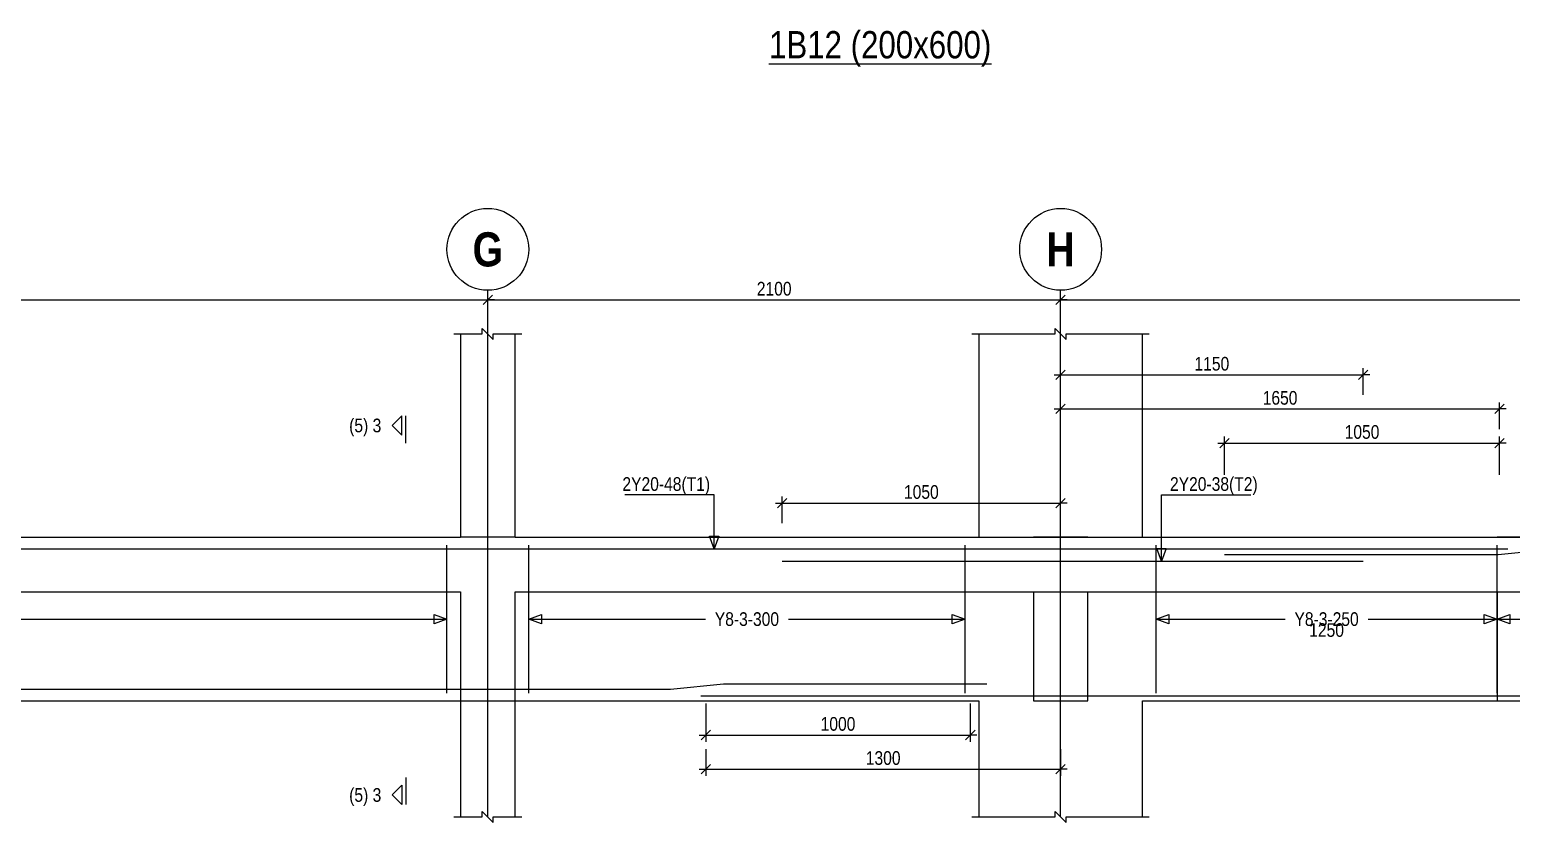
# Model space of a CAD drawing. Extents: x 0 to 206258, y -403073 to 0.
# Drawn here: x 36873 to 47737, y -252484 to -246674 of the extents above; entities that cross this region are included whole.
import ezdxf
from ezdxf.enums import TextEntityAlignment as Align
from ezdxf.lldxf.tags import DXFTag

# ---------------------------------------------------------------- set-up
doc = ezdxf.new("R2010")
doc.units = 0
doc.header["$LTSCALE"] = 1000
for name, color, linetype in [('Axis Circle(Dir 2)', 150, 'Continuous'), ('Axis Label(Dir 1)', 7, 'Continuous'), ('Axis Line(Dir 2)', 150, 'CENTER2'), ('Break Line', 5, 'Continuous'), ('Dimension Line', 5, 'Continuous'), ('Dimension Text', 5, 'Continuous'), ('Front Elevation Line', 40, 'Continuous'), ('Leader Line', 5, 'Continuous'), ('Link Line', 3, 'Continuous'), ('Rebar Line', 7, 'Continuous'), ('Section Label', 1, 'Continuous'), ('Section Line', 1, 'Continuous'), ('Top Rebar Label', 6, 'Continuous'), ('Top Rebar Line', 7, 'Continuous')]:
    doc.layers.add(name, color=color, linetype=linetype)
for name, color, linetype, true_color in [('Back Elevation Line', 191, 'HIDDEN2', 0xd4aaff), ('Beam Label(D)', 94, 'Continuous', 0x008100), ('Beam Line(D)', 112, 'Continuous', 0x00bd5e), ('Link Label', 94, 'Continuous', 0x008100)]:
    doc.layers.add(name, color=color, linetype=linetype, true_color=true_color)
doc.styles.add('Axis Label(Dir 1)', font='ARIALNB.TTF', dxfattribs={"height": 250})
doc.styles.add('Beam Label(D)', font='ARIALN.TTF', dxfattribs={"height": 200})
doc.styles.add('Dimension Text', font='ARIALN.TTF', dxfattribs={"height": 100})
doc.styles.add('Link Label', font='ARIALN.TTF', dxfattribs={"height": 100})
doc.styles.add('Section Label', font='ARIALN.TTF', dxfattribs={"height": 100})
doc.styles.add('Top Rebar Label', font='ARIALN.TTF', dxfattribs={"height": 100})
tags = doc.linetypes.add('CENTER2', pattern=[1.125, 0.75, -0.125, 0.125, -0.125]).pattern_tags.tags
tags[10:11] = [DXFTag(74, 4), DXFTag(75, 0), DXFTag(340, '0'), DXFTag(46, 0.0), DXFTag(50, 0.0), DXFTag(44, 0.0), DXFTag(45, 0.0)]
tags[8:9] = [DXFTag(74, 4), DXFTag(75, 0), DXFTag(340, '0'), DXFTag(46, 0.0), DXFTag(50, 0.0), DXFTag(44, 0.0), DXFTag(45, 0.0)]
tags[6:7] = [DXFTag(74, 4), DXFTag(75, 0), DXFTag(340, '0'), DXFTag(46, 0.0), DXFTag(50, 0.0), DXFTag(44, 0.0), DXFTag(45, 0.0)]
tags[4:5] = [DXFTag(74, 4), DXFTag(75, 0), DXFTag(340, '0'), DXFTag(46, 0.0), DXFTag(50, 0.0), DXFTag(44, 0.0), DXFTag(45, 0.0)]
tags = doc.linetypes.add('HIDDEN2', pattern=[0.1875, 0.125, -0.0625]).pattern_tags.tags
tags[6:7] = [DXFTag(74, 4), DXFTag(75, 0), DXFTag(340, '0'), DXFTag(46, 0.0), DXFTag(50, 0.0), DXFTag(44, 0.0), DXFTag(45, 0.0)]
tags[4:5] = [DXFTag(74, 4), DXFTag(75, 0), DXFTag(340, '0'), DXFTag(46, 0.0), DXFTag(50, 0.0), DXFTag(44, 0.0), DXFTag(45, 0.0)]
doc.dimstyles.new('BEAM', dxfattribs={"dimtxt": 100, "dimasz": 30, "dimexe": 48.3, "dimexo": 103.5, "dimgap": 30, "dimtad": 1, "dimtoh": 1, "dimdec": 1, "dimlfac": 0.5, "dimdsep": 46, "dimtxsty": 'Dimension Text', "dimblk": 'PCDIM_TICK', "dimcen": 0.09, "dimclrd": 5, "dimclre": 5, "dimclrt": 5, "dimadec": 1, "dimazin": 0, "dimtp": 1, "dimtm": 1, "dimtfac": 1, "dimtdec": 4, "dimtofl": 0, "dimtmove": 0, "dimatfit": 3, "dimfxl": 1, "dimtolj": 1, "dimtzin": 0, "dimarcsym": 0})

# ---------------------------------------------------------------- blocks, each defined once
blk = doc.blocks.new('PCDIM_TICK')
at = {"layer": 'Dimension Line', "color": 0, "transparency": 33554687}
for p, q in [((1.15, 1.15), (-1.15, -1.15)), ((1.61, 0), (0, 0))]:
    blk.add_line(p, q, dxfattribs=at)
blk = doc.blocks.new('*U3243')
at = {"layer": 'Dimension Line', "color": 5, "true_color": 0x0000ff, "transparency": 16777216}
for p, q in [((29432, -248801), (29432, -248606)), ((29432, -248654), (40232, -248654)), ((40232, -248801), (40232, -248606))]:
    blk.add_line(p, q, dxfattribs=at)
at = {"layer": 'Dimension Line', "color": 5, "true_color": 0x0000ff, "transparency": 16777216, "xscale": 30, "yscale": 30, "rotation": 180.0000000000004}
blk.add_blockref('PCDIM_TICK', (29432, -248654), dxfattribs=at)
at = {"layer": 'Dimension Line', "color": 5, "true_color": 0x0000ff, "transparency": 16777216, "xscale": 30, "yscale": 30}
blk.add_blockref('PCDIM_TICK', (40232, -248654), dxfattribs=at)
at = {"layer": 'Dimension Line', "color": 5, "true_color": 0x0000ff, "transparency": 16777216, "insert": (34832, -248624), "char_height": 100, "width": 245.98, "attachment_point": 8, "style": 'Dimension Text'}
blk.add_mtext('5400', dxfattribs=at)
blk = doc.blocks.new('*U3256')
at = {"layer": 'Dimension Line', "color": 5, "true_color": 0x0000ff, "transparency": 16777216}
for p, q in [((41830, -251612), (41830, -251893)), ((43770, -251612), (43770, -251893)), ((41830, -251844), (43770, -251844))]:
    blk.add_line(p, q, dxfattribs=at)
at = {"layer": 'Dimension Line', "color": 5, "true_color": 0x0000ff, "transparency": 16777216, "xscale": 30, "yscale": 30, "rotation": 180.0000000000004}
blk.add_blockref('PCDIM_TICK', (41830, -251844), dxfattribs=at)
at = {"layer": 'Dimension Line', "color": 5, "true_color": 0x0000ff, "transparency": 16777216, "xscale": 30, "yscale": 30}
blk.add_blockref('PCDIM_TICK', (43770, -251844), dxfattribs=at)
at = {"layer": 'Dimension Line', "color": 5, "true_color": 0x0000ff, "transparency": 16777216, "insert": (42800, -251814), "char_height": 100, "width": 238.4, "attachment_point": 8, "style": 'Dimension Text'}
blk.add_mtext('1000', dxfattribs=at)
blk = doc.blocks.new('*U3257')
at = {"layer": 'Dimension Line', "color": 5, "true_color": 0x0000ff, "transparency": 16777216}
for p, q in [((42390, -250291), (42390, -250096)), ((42390, -250144), (44432, -250144)), ((44432, -250291), (44432, -250096))]:
    blk.add_line(p, q, dxfattribs=at)
at = {"layer": 'Dimension Line', "color": 5, "true_color": 0x0000ff, "transparency": 16777216, "xscale": 30, "yscale": 30, "rotation": 180.0000000000004}
blk.add_blockref('PCDIM_TICK', (42390, -250144), dxfattribs=at)
at = {"layer": 'Dimension Line', "color": 5, "true_color": 0x0000ff, "transparency": 16777216, "xscale": 30, "yscale": 30}
blk.add_blockref('PCDIM_TICK', (44432, -250144), dxfattribs=at)
at = {"layer": 'Dimension Line', "color": 5, "true_color": 0x0000ff, "transparency": 16777216, "insert": (43411, -250114), "char_height": 100, "width": 238.4, "attachment_point": 8, "style": 'Dimension Text'}
blk.add_mtext('1050', dxfattribs=at)
blk = doc.blocks.new('*U3258')
at = {"layer": 'Dimension Line', "color": 5, "true_color": 0x0000ff, "transparency": 16777216}
for p, q in [((41830, -251948), (41830, -252143)), ((44432, -251948), (44432, -252143)), ((41830, -252094), (44432, -252094))]:
    blk.add_line(p, q, dxfattribs=at)
at = {"layer": 'Dimension Line', "color": 5, "true_color": 0x0000ff, "transparency": 16777216, "xscale": 30, "yscale": 30, "rotation": 180.0000000000004}
blk.add_blockref('PCDIM_TICK', (41830, -252094), dxfattribs=at)
at = {"layer": 'Dimension Line', "color": 5, "true_color": 0x0000ff, "transparency": 16777216, "xscale": 30, "yscale": 30}
blk.add_blockref('PCDIM_TICK', (44432, -252094), dxfattribs=at)
at = {"layer": 'Dimension Line', "color": 5, "true_color": 0x0000ff, "transparency": 16777216, "insert": (43131, -252064), "char_height": 100, "width": 238.4, "attachment_point": 8, "style": 'Dimension Text'}
blk.add_mtext('1300', dxfattribs=at)
blk = doc.blocks.new('*U3259')
at = {"layer": 'Dimension Line', "color": 5, "true_color": 0x0000ff, "transparency": 16777216}
for p, q in [((40232, -248801), (40232, -248606)), ((40232, -248654), (44432, -248654)), ((44432, -248801), (44432, -248606))]:
    blk.add_line(p, q, dxfattribs=at)
at = {"layer": 'Dimension Line', "color": 5, "true_color": 0x0000ff, "transparency": 16777216, "xscale": 30, "yscale": 30, "rotation": 180.0000000000004}
blk.add_blockref('PCDIM_TICK', (40232, -248654), dxfattribs=at)
at = {"layer": 'Dimension Line', "color": 5, "true_color": 0x0000ff, "transparency": 16777216, "xscale": 30, "yscale": 30}
blk.add_blockref('PCDIM_TICK', (44432, -248654), dxfattribs=at)
at = {"layer": 'Dimension Line', "color": 5, "true_color": 0x0000ff, "transparency": 16777216, "insert": (42332, -248624), "char_height": 100, "width": 247.25, "attachment_point": 8, "style": 'Dimension Text'}
blk.add_mtext('2100', dxfattribs=at)
blk = doc.blocks.new('*U3260')
at = {"layer": 'Dimension Line', "color": 5, "true_color": 0x0000ff, "transparency": 16777216}
for p, q in [((45634, -249937), (45634, -249656)), ((45634, -249704), (47650, -249704)), ((47650, -249937), (47650, -249656))]:
    blk.add_line(p, q, dxfattribs=at)
at = {"layer": 'Dimension Line', "color": 5, "true_color": 0x0000ff, "transparency": 16777216, "xscale": 30, "yscale": 30, "rotation": 180.0000000000004}
blk.add_blockref('PCDIM_TICK', (45634, -249704), dxfattribs=at)
at = {"layer": 'Dimension Line', "color": 5, "true_color": 0x0000ff, "transparency": 16777216, "xscale": 30, "yscale": 30}
blk.add_blockref('PCDIM_TICK', (47650, -249704), dxfattribs=at)
at = {"layer": 'Dimension Line', "color": 5, "true_color": 0x0000ff, "transparency": 16777216, "insert": (46642, -249674), "char_height": 100, "width": 238.4, "attachment_point": 8, "style": 'Dimension Text'}
blk.add_mtext('1050', dxfattribs=at)
blk = doc.blocks.new('*U3261')
at = {"layer": 'Dimension Line', "color": 5, "true_color": 0x0000ff, "transparency": 16777216}
for p, q in [((44432, -249601), (44432, -249406)), ((47650, -249601), (47650, -249406)), ((44432, -249454), (47650, -249454))]:
    blk.add_line(p, q, dxfattribs=at)
at = {"layer": 'Dimension Line', "color": 5, "true_color": 0x0000ff, "transparency": 16777216, "xscale": 30, "yscale": 30, "rotation": 180.0000000000004}
blk.add_blockref('PCDIM_TICK', (44432, -249454), dxfattribs=at)
at = {"layer": 'Dimension Line', "color": 5, "true_color": 0x0000ff, "transparency": 16777216, "xscale": 30, "yscale": 30}
blk.add_blockref('PCDIM_TICK', (47650, -249454), dxfattribs=at)
at = {"layer": 'Dimension Line', "color": 5, "true_color": 0x0000ff, "transparency": 16777216, "insert": (46041, -249424), "char_height": 100, "width": 238.4, "attachment_point": 8, "style": 'Dimension Text'}
blk.add_mtext('1650', dxfattribs=at)
blk = doc.blocks.new('*U3262')
at = {"layer": 'Dimension Line', "color": 5, "true_color": 0x0000ff, "transparency": 16777216}
for p, q in [((44432, -249351), (44432, -249156)), ((44432, -249204), (46650, -249204)), ((46650, -249351), (46650, -249156))]:
    blk.add_line(p, q, dxfattribs=at)
at = {"layer": 'Dimension Line', "color": 5, "true_color": 0x0000ff, "transparency": 16777216, "xscale": 30, "yscale": 30, "rotation": 180.0000000000004}
blk.add_blockref('PCDIM_TICK', (44432, -249204), dxfattribs=at)
at = {"layer": 'Dimension Line', "color": 5, "true_color": 0x0000ff, "transparency": 16777216, "xscale": 30, "yscale": 30}
blk.add_blockref('PCDIM_TICK', (46650, -249204), dxfattribs=at)
at = {"layer": 'Dimension Line', "color": 5, "true_color": 0x0000ff, "transparency": 16777216, "insert": (45541, -249174), "char_height": 100, "width": 238.4, "attachment_point": 8, "style": 'Dimension Text'}
blk.add_mtext('1150', dxfattribs=at)
blk = doc.blocks.new('*U3265')
at = {"layer": 'Dimension Line', "color": 5, "true_color": 0x0000ff, "transparency": 16777216}
for p, q in [((44432, -248801), (44432, -248606)), ((44432, -248654), (54632, -248654)), ((54632, -248801), (54632, -248606))]:
    blk.add_line(p, q, dxfattribs=at)
at = {"layer": 'Dimension Line', "color": 5, "true_color": 0x0000ff, "transparency": 16777216, "xscale": 30, "yscale": 30, "rotation": 180.0000000000004}
blk.add_blockref('PCDIM_TICK', (44432, -248654), dxfattribs=at)
at = {"layer": 'Dimension Line', "color": 5, "true_color": 0x0000ff, "transparency": 16777216, "xscale": 30, "yscale": 30}
blk.add_blockref('PCDIM_TICK', (54632, -248654), dxfattribs=at)
at = {"layer": 'Dimension Line', "color": 5, "true_color": 0x0000ff, "transparency": 16777216, "insert": (49532, -248624), "char_height": 100, "width": 245.98, "attachment_point": 8, "style": 'Dimension Text'}
blk.add_mtext('5100', dxfattribs=at)

msp = doc.modelspace()

# ---------------------------------------------------------------- linework, layer by layer
at = {"layer": 'Axis Circle(Dir 2)', "transparency": 33554687}
for centre in [(40232.064, -248284.284), (44432.064, -248284.284)]:
    msp.add_circle(centre, 300, dxfattribs=at)
at = {"layer": 'Axis Line(Dir 2)', "transparency": 33554687}
for points in [[(40232.064, -252444.284), (40232.064, -248584.284)], [(44432.064, -252444.284), (44432.064, -248584.284)]]:
    msp.add_lwpolyline(points, dxfattribs=at)
at = {"layer": 'Back Elevation Line', "transparency": 33554687}
for points in [[(34032.064, -250394.284), (40032.064, -250394.284)], [(40432.064, -250394.284), (40032.064, -250394.284)], [(40432.064, -250394.284), (44232.064, -250394.284)], [(44632.064, -250394.284), (44232.064, -250394.284)], [(44632.064, -250394.284), (47632.064, -250394.284)], [(48032.064, -250394.284), (47632.064, -250394.284)], [(34032.064, -250794.284), (40032.064, -250794.284)], [(40032.064, -250794.284), (40032.064, -251594.284)], [(40432.064, -251594.284), (40432.064, -250794.284)], [(40432.064, -250794.284), (44232.064, -250794.284)], [(44232.064, -250794.284), (44232.064, -251594.284)], [(44632.064, -251594.284), (44632.064, -250794.284)], [(44632.064, -250794.284), (47632.064, -250794.284)], [(47632.064, -250794.284), (47632.064, -251594.284)], [(40032.064, -251594.284), (40432.064, -251594.284)], [(44232.064, -251594.284), (44632.064, -251594.284)], [(47632.064, -251594.284), (48032.064, -251594.284)]]:
    msp.add_lwpolyline(points, dxfattribs=at)
at = {"layer": 'Beam Line(D)', "transparency": 33554687}
for points in [[(40032.064, -248904.284), (40032.064, -250394.284)], [(40432.064, -250394.284), (40432.064, -248904.284)], [(43832.063, -248904.284), (43832.064, -250394.284)], [(45032.064, -250394.284), (45032.064, -248904.284)], [(29632.064, -250394.284), (40032.064, -250394.284)], [(40432.064, -250394.284), (43832.064, -250394.284)], [(45032.064, -250394.284), (54432.064, -250394.284)], [(29632.064, -251594.284), (40032.064, -251594.284)], [(40032.064, -251594.284), (40032.064, -252444.284)], [(40432.064, -252444.284), (40432.064, -251594.284)], [(40432.064, -251594.284), (43832.063, -251594.284)], [(43832.063, -251594.284), (43832.063, -252444.284)], [(45032.064, -252444.284), (45032.064, -251594.284)], [(45032.064, -251594.284), (54432.064, -251594.284)]]:
    msp.add_lwpolyline(points, dxfattribs=at)
at = {"layer": 'Break Line', "transparency": 33554687}
for points in [[(39982.064, -248904.284), (40192.064, -248904.284), (40192.064, -248864.284), (40272.064, -248944.284), (40272.064, -248904.284), (40482.064, -248904.284)], [(43782.063, -248904.284), (44392.064, -248904.284), (44392.064, -248864.284), (44472.064, -248944.284), (44472.064, -248904.284), (45082.064, -248904.284)], [(39982.064, -252444.284), (40192.064, -252444.284), (40192.064, -252404.284), (40272.064, -252484.284), (40272.064, -252444.284), (40482.064, -252444.284)], [(43782.063, -252444.284), (44392.064, -252444.284), (44392.064, -252404.284), (44472.064, -252484.284), (44472.064, -252444.284), (45082.064, -252444.284)]]:
    msp.add_lwpolyline(points, dxfattribs=at)
at = {"layer": 'Front Elevation Line', "transparency": 33554687}
for points in [[(29632.064, -250394.284), (40032.064, -250394.284)], [(40432.064, -250394.284), (40032.064, -250394.284)], [(40432.064, -250394.284), (54432.064, -250394.284)], [(29632.064, -250794.284), (40032.064, -250794.284)], [(40032.064, -250794.284), (40032.064, -251594.284)], [(40432.064, -251594.284), (40432.064, -250794.284)], [(40432.064, -250794.284), (54432.064, -250794.284)], [(40032.064, -251594.284), (40432.064, -251594.284)]]:
    msp.add_lwpolyline(points, dxfattribs=at)
at = {"layer": 'Leader Line', "transparency": 33554687}
for points in [[(41892.063, -250480.284), (41892.063, -250084.284), (41237.072, -250084.284)], [(45172.064, -250570.284), (45172.064, -250084.284), (45827.055, -250084.284)], [(41857.861, -250386.314), (41926.265, -250386.314), (41892.063, -250480.284), (41857.861, -250386.314)], [(45137.862, -250476.314), (45206.266, -250476.314), (45172.064, -250570.284), (45137.862, -250476.314)], [(35136.708, -250994.284), (39932.064, -250994.284), (39838.094, -251028.486), (39838.094, -250960.082), (39932.064, -250994.284)], [(40532.064, -250994.284), (40626.033, -250960.082), (40626.033, -251028.486), (40532.064, -250994.284), (41827.42, -250994.284)], [(42436.708, -250994.284), (43732.063, -250994.284), (43638.094, -251028.486), (43638.094, -250960.082), (43732.063, -250994.284)], [(45132.064, -250994.284), (45226.034, -250960.082), (45226.034, -251028.486), (45132.064, -250994.284), (46077.42, -250994.284)], [(46686.709, -250994.284), (47632.064, -250994.284), (47538.095, -251028.486), (47538.095, -250960.082), (47632.064, -250994.284)], [(47632.064, -250994.284), (47726.034, -250960.082), (47726.034, -251028.486), (47632.064, -250994.284), (50677.42, -250994.284)]]:
    msp.add_lwpolyline(points, dxfattribs=at)
at = {"layer": 'Link Line', "transparency": 33554687}
for p, q in [((39932.064, -251536.284), (39932.064, -250452.284)), ((40532.064, -251536.284), (40532.064, -250452.284)), ((43732.063, -251536.284), (43732.063, -250452.284)), ((45132.064, -251536.284), (45132.064, -250452.284)), ((47632.064, -251536.284), (47632.064, -250452.284))]:
    msp.add_line(p, q, dxfattribs=at)
at = {"layer": 'Rebar Line', "transparency": 33554687}
for points in [[(29430.064, -250472.284), (29430.064, -251398.328, 0.414213562), (29540.019, -251508.284), (41560.58, -251508.284, 0.024922321), (41571.521, -251507.738), (41960.608, -251468.829, -0.024922321), (41971.549, -251468.284), (43890.064, -251468.284)], [(41794.157, -251556.353), (54608.201, -251556.353, 0.414213813), (54718.157, -251446.397), (54718.156, -250520.353)]]:
    msp.add_lwpolyline(points, format="xyb", dxfattribs=at)
at = {"layer": 'Section Line', "transparency": 33554687}
for points in [[(39602.064, -249504.284), (39531.353, -249574.994), (39602.064, -249645.705), (39602.064, -249504.284)], [(39632.064, -249704.284), (39632.064, -249504.284)], [(39602.064, -252354.284), (39602.064, -252354.284), (39531.353, -252283.573), (39602.064, -252212.862), (39602.064, -252354.284)], [(39632.064, -252154.284), (39632.064, -252354.284)]]:
    msp.add_lwpolyline(points, dxfattribs=at)
at = {"layer": 'Top Rebar Line', "transparency": 33554687}
for points in [[(29370.064, -251516.284), (29370.064, -250590.239, -0.414213562), (29480.019, -250480.284), (47710.064, -250480.284)], [(45634.064, -250520.284), (47628.58, -250520.284, 0.024922321), (47639.521, -250519.738), (48028.607, -250480.829, -0.024922321), (48039.548, -250480.284), (54644.108, -250480.284, -0.414213562), (54754.064, -250590.239), (54754.064, -251516.284)]]:
    msp.add_lwpolyline(points, format="xyb", dxfattribs=at)
msp.add_lwpolyline([(42390.064, -250570.284), (46650.064, -250570.284)], dxfattribs=at)

# ---------------------------------------------------------------- texts
at = {"layer": 'Axis Label(Dir 1)', "transparency": 33554687, "style": 'Axis Label(Dir 1)'}
for s, p in [('G', (40232.064, -248284.284)), ('H', (44432.064, -248284.284))]:
    msp.add_text(s, height=250, dxfattribs=at).set_placement(p, align=Align.MIDDLE_CENTER)
at = {"layer": 'Beam Label(D)', "transparency": 33554687, "style": 'Beam Label(D)'}
msp.add_text('%%U1B12 (200x600)', height=200, dxfattribs=at).set_placement((43109.057, -246684.284), align=Align.TOP_CENTER)
at = {"layer": 'Dimension Text', "transparency": 33554687, "style": 'Dimension Text'}
msp.add_text('1250', height=100, dxfattribs=at).set_placement((46382.064, -251024.284), align=Align.TOP_CENTER)
at = {"layer": 'Link Label', "transparency": 33554687, "style": 'Link Label'}
for s, p in [('Y8-3-300', (42132.064, -250994.284)), ('Y8-3-250', (46382.064, -250994.284))]:
    msp.add_text(s, height=100, dxfattribs=at).set_placement(p, align=Align.MIDDLE_CENTER)
at = {"layer": 'Section Label', "transparency": 33554687, "style": 'Section Label'}
for p in [(39451.353, -249574.994), (39451.353, -252283.573)]:
    msp.add_text('(5) 3', height=100, dxfattribs=at).set_placement(p, align=Align.MIDDLE_RIGHT)
at = {"layer": 'Top Rebar Label', "transparency": 33554687, "style": 'Top Rebar Label'}
msp.add_text(' 2Y20-48(T1)', height=100, dxfattribs=at).set_placement((41862.063, -250054.284), align=Align.RIGHT)
msp.add_text(' 2Y20-38(T2)', height=100, dxfattribs=at).set_placement((45202.064, -250054.284))

# ---------------------------------------------------------------- dimensions: what is measured, and where the dimension line sits
at = {"layer": 'Dimension Line', "transparency": 33554687}
for base, p1, p2, text, picture, middle in [((34832.064, -248654.284), (29432.064, -248904.284), (40232.064, -248904.284), '5400', '*U3243', (34832.064, -248654.284)), ((42332.064, -248654.284), (40232.064, -248904.284), (44432.064, -248904.284), '2100', '*U3259', (42332.064, -248654.284)), ((49532.064, -248654.284), (44432.064, -248904.284), (54632.064, -248904.284), '5100', '*U3265', (49532.064, -248654.284)), ((45541.064, -249204.284), (44432.064, -249454.284), (46650.064, -249454.284), '1150', '*U3262', (45541.064, -249204.284)), ((46041.064, -249454.284), (44432.064, -249704.284), (47650.064, -249704.284), '1650', '*U3261', (46041.064, -249454.284)), ((46642.064, -249704.284), (45634.064, -250040.284), (47650.064, -250040.284), '1050', '*U3260', (46642.064, -249704.284)), ((43411.064, -250144.284), (42390.064, -250394.284), (44432.064, -250394.284), '1050', '*U3257', (43411.064, -250144.284)), ((42800.064, -251844.284), (41830.064, -251508.284), (43770.064, -251508.284), '1000', '*U3256', (42800.064, -251844.284)), ((43131.064, -252094.284), (41830.064, -251844.284), (44432.064, -251844.284), '1300', '*U3258', (43131.064, -252094.284))]:
    dim = msp.add_linear_dim(base=base, p1=p1, p2=p2, text=text, dimstyle='BEAM', override={"dimscale": 1, "dimtxt": 100, "dimasz": 30, "dimexe": 48.3, "dimexo": 103.5, "dimgap": 30, "dimtad": 1, "dimtih": 0, "dimdec": 1, "dimlfac": 0.5, "dimzin": 8, "dimlunit": 2, "dimpost": '', "dimtxsty": 'Dimension Text', "dimblk": 'PCDIM_TICK', "dimse1": 0, "dimse2": 0, "dimsd2": 0, "dimclrd": 5, "dimclre": 5, "dimclrt": 5, "dimaunit": 0, "dimadec": 1, "dimazin": 0, "dimtol": 0, "dimtp": 1, "dimtm": 1, "dimtmove": 0}, dxfattribs=at)
    dim.commit()
    dim.dimension.update_dxf_attribs({"geometry": picture, "text_midpoint": middle})

doc.saveas('drawing.dxf')
